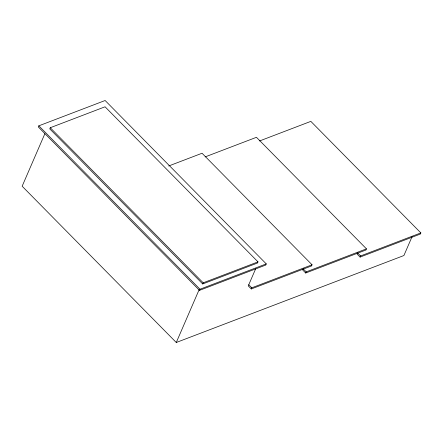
<?xml version="1.0" encoding="UTF-8"?>
<svg xmlns="http://www.w3.org/2000/svg" width="443" height="443" viewBox="0 0 443 443"><rect width="100%" height="100%" fill="white"/><g stroke="black" fill="none" stroke-linecap="round" stroke-linejoin="round"><path stroke-width="0.66" d="M38.84 125.823L38.342 126.975L199.488 290.37L265.772 265.047L266.265 263.895L105.124 100.506L38.84 125.823L199.987 289.218L266.265 263.895M44.854 133.758L22.15 186.226L176.27 342.494L403.9 255.533L412.062 236.673M50.258 127.734L49.76 128.88L202.695 283.957L257.499 263.02L257.998 261.868L105.057 106.796L50.258 127.734L203.193 282.806L257.998 261.868M176.27 342.494L199.25 289.401M199.488 290.37L199.987 289.218M202.695 283.957L203.193 282.806M255.605 268.923L248.268 285.89L251.292 288.958L311.562 265.938L312.055 264.787L202.052 153.245L168.711 165.981M251.292 288.958L251.79 287.812L312.055 264.787M306.191 271.875L303.162 268.801L302.663 269.953L305.692 273.021L306.191 271.875L366.455 248.85L256.447 137.308L205.159 156.9M360.585 255.938L357.556 252.864L357.058 254.016L360.087 257.084L360.585 255.938L420.85 232.913L310.842 121.371L259.554 140.963M366.455 248.85L365.957 250.002L305.692 273.021M420.85 232.913L420.352 234.059L360.087 257.084M248.761 284.738L251.79 287.812"/></g></svg>
